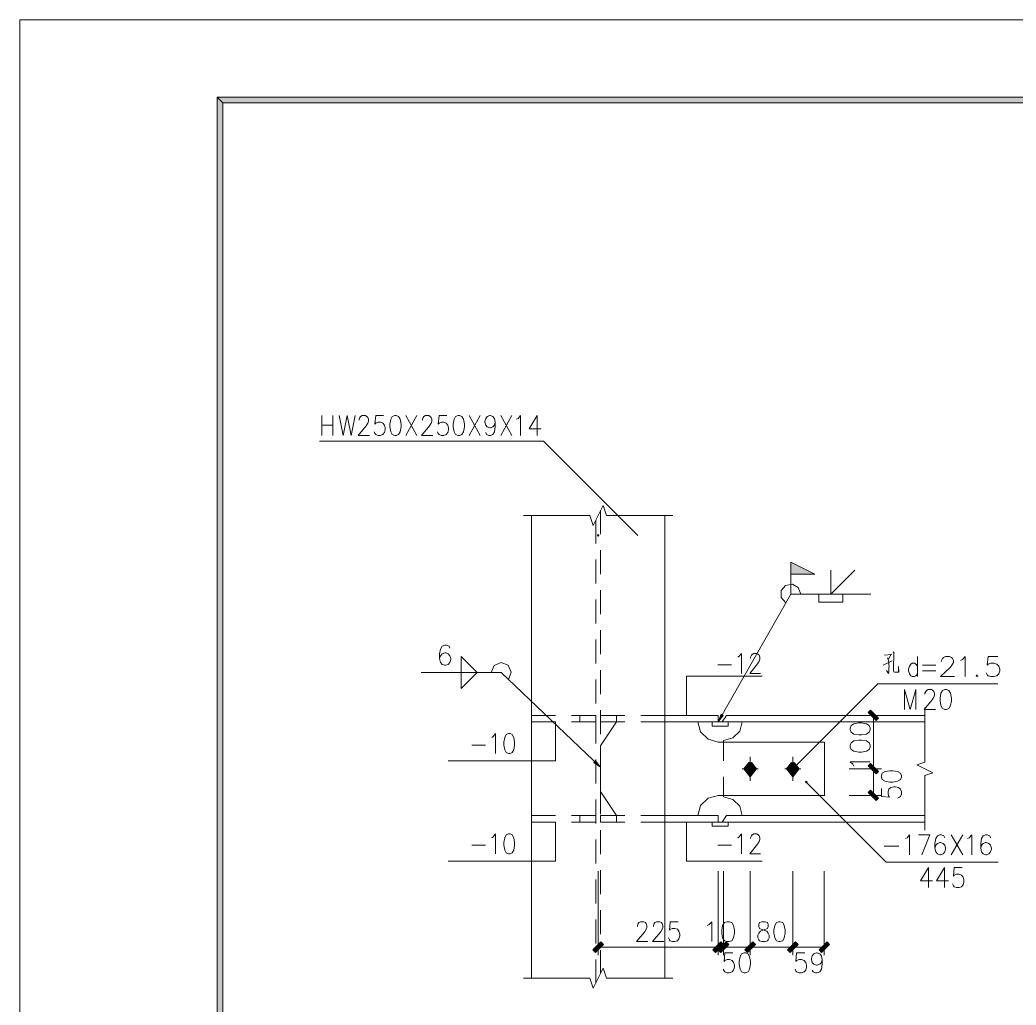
# Model space of a CAD drawing. Header units: millimetres. Extents: x 0 to 586, y 0 to 414.
# Drawn here: x 0 to 122.7, y 292.7 to 414.1 of the extents above; entities that cross this region are included whole.
import ezdxf

# ---------------------------------------------------------------- set-up
doc = ezdxf.new("R2010")
doc.units = ezdxf.units.MM

msp = doc.modelspace()

# ---------------------------------------------------------------- hatches: boundary and pattern name
h = msp.add_hatch(color=0)
h.dxf.hatch_style = 2
h.paths.add_polyline_path([(576.117861, 404.569083), (575.429944, 403.877639), (24.994306, 403.877639), (24.302861, 404.569083)])
h = msp.add_hatch(color=0)
h.dxf.hatch_style = 2
h.paths.add_polyline_path([(24.302861, 404.569083), (24.994306, 403.877639), (24.994306, 10.205861), (24.302861, 9.514417)])
h = msp.add_hatch(color=0)
h.dxf.hatch_style = 2
h.paths.add_polyline_path([(71.137639, 350.558806), (71.236417, 350.657583), (71.236417, 350.558806)])
h = msp.add_hatch(color=0)
h.dxf.hatch_style = 2
h.paths.add_polyline_path([(71.236417, 350.460028), (71.137639, 350.558806), (71.236417, 350.558806)])
h = msp.add_hatch(color=0)
h.dxf.hatch_style = 2
h.paths.add_polyline_path([(71.236417, 350.657583), (71.335194, 350.558806), (71.236417, 350.558806)])
h = msp.add_hatch(color=0)
h.dxf.hatch_style = 2
h.paths.add_polyline_path([(71.335194, 350.558806), (71.236417, 350.460028), (71.236417, 350.558806)])
h = msp.add_hatch(color=0)
h.dxf.hatch_style = 2
h.paths.add_polyline_path([(94.957194, 345.792778), (94.957194, 347.270917), (97.913472, 345.792778)])
h = msp.add_hatch(color=0)
h.dxf.hatch_style = 2
h.paths.add_polyline_path([(104.48925, 328.711278), (104.803222, 329.02525), (105.791, 328.037472), (105.477028, 327.7235)])
h = msp.add_hatch(color=0)
h.dxf.hatch_style = 2
h.paths.add_polyline_path([(86.024861, 327.585917), (86.638694, 328.369083), (86.381167, 328.51725)])
h = msp.add_hatch(color=0)
h.dxf.hatch_style = 2
h.paths.add_polyline_path([(71.53275, 322.004972), (70.70725, 322.565889), (70.908333, 322.781083)])
h = msp.add_hatch(color=0)
h.dxf.hatch_style = 2
h.paths.add_polyline_path([(89.753722, 321.800361), (89.196333, 321.800361), (89.792528, 322.576472), (90.145306, 322.308361)])
h = msp.add_hatch(color=0)
h.dxf.hatch_style = 2
h.paths.add_polyline_path([(89.968917, 321.525194), (89.968917, 320.798472), (89.196333, 321.800361), (89.753722, 321.800361)])
h = msp.add_hatch(color=0)
h.dxf.hatch_style = 2
h.paths.add_polyline_path([(89.792528, 322.308361), (90.145306, 322.576472), (90.7415, 321.800361), (90.180583, 321.800361)])
h = msp.add_hatch(color=0)
h.dxf.hatch_style = 2
h.paths.add_polyline_path([(89.82075, 321.800361), (89.968917, 321.948528), (89.968917, 321.800361)])
h = msp.add_hatch(color=0)
h.dxf.hatch_style = 2
h.paths.add_polyline_path([(89.968917, 321.655722), (89.82075, 321.800361), (89.968917, 321.800361)])
h = msp.add_hatch(color=0)
h.dxf.hatch_style = 2
h.paths.add_polyline_path([(89.968917, 321.948528), (90.117083, 321.800361), (89.968917, 321.800361)])
h = msp.add_hatch(color=0)
h.dxf.hatch_style = 2
h.paths.add_polyline_path([(90.117083, 321.800361), (89.968917, 321.655722), (89.968917, 321.800361)])
h = msp.add_hatch(color=0)
h.dxf.hatch_style = 2
h.paths.add_polyline_path([(90.180583, 321.800361), (90.7415, 321.800361), (89.968917, 320.798472), (89.968917, 321.525194)])
h = msp.add_hatch(color=0)
h.dxf.hatch_style = 2
h.paths.add_polyline_path([(95.013639, 321.800361), (94.452722, 321.800361), (95.048917, 322.576472), (95.401694, 322.308361)])
h = msp.add_hatch(color=0)
h.dxf.hatch_style = 2
h.paths.add_polyline_path([(95.225306, 321.525194), (95.225306, 320.798472), (94.452722, 321.800361), (95.013639, 321.800361)])
h = msp.add_hatch(color=0)
h.dxf.hatch_style = 2
h.paths.add_polyline_path([(95.048917, 322.308361), (95.401694, 322.576472), (95.997889, 321.800361), (95.4405, 321.800361)])
h = msp.add_hatch(color=0)
h.dxf.hatch_style = 2
h.paths.add_polyline_path([(95.077139, 321.800361), (95.225306, 321.948528), (95.225306, 321.800361)])
h = msp.add_hatch(color=0)
h.dxf.hatch_style = 2
h.paths.add_polyline_path([(95.225306, 321.655722), (95.077139, 321.800361), (95.225306, 321.800361)])
h = msp.add_hatch(color=0)
h.dxf.hatch_style = 2
h.paths.add_polyline_path([(95.126528, 321.800361), (95.225306, 321.899139), (95.225306, 321.800361)])
h = msp.add_hatch(color=0)
h.dxf.hatch_style = 2
h.paths.add_polyline_path([(95.225306, 321.705111), (95.126528, 321.800361), (95.225306, 321.800361)])
h = msp.add_hatch(color=0)
h.dxf.hatch_style = 2
h.paths.add_polyline_path([(95.225306, 321.948528), (95.373472, 321.800361), (95.225306, 321.800361)])
h = msp.add_hatch(color=0)
h.dxf.hatch_style = 2
h.paths.add_polyline_path([(95.225306, 321.899139), (95.324083, 321.800361), (95.225306, 321.800361)])
h = msp.add_hatch(color=0)
h.dxf.hatch_style = 2
h.paths.add_polyline_path([(95.373472, 321.800361), (95.225306, 321.655722), (95.225306, 321.800361)])
h = msp.add_hatch(color=0)
h.dxf.hatch_style = 2
h.paths.add_polyline_path([(95.4405, 321.800361), (95.997889, 321.800361), (95.225306, 320.798472), (95.225306, 321.525194)])
h = msp.add_hatch(color=0)
h.dxf.hatch_style = 2
h.paths.add_polyline_path([(95.324083, 321.800361), (95.225306, 321.705111), (95.225306, 321.800361)])
h = msp.add_hatch(color=0)
h.dxf.hatch_style = 2
h.paths.add_polyline_path([(104.48925, 322.139028), (104.803222, 322.453), (105.791, 321.465222), (105.477028, 321.15125)])
h = msp.add_hatch(color=0)
h.dxf.hatch_style = 2
h.paths.add_polyline_path([(96.770472, 320.159944), (96.86925, 320.258722), (96.86925, 320.159944)])
h = msp.add_hatch(color=0)
h.dxf.hatch_style = 2
h.paths.add_polyline_path([(96.86925, 320.061167), (96.770472, 320.159944), (96.86925, 320.159944)])
h = msp.add_hatch(color=0)
h.dxf.hatch_style = 2
h.paths.add_polyline_path([(96.86925, 320.258722), (96.968028, 320.159944), (96.86925, 320.159944)])
h = msp.add_hatch(color=0)
h.dxf.hatch_style = 2
h.paths.add_polyline_path([(96.968028, 320.159944), (96.86925, 320.061167), (96.86925, 320.159944)])
h = msp.add_hatch(color=0)
h.dxf.hatch_style = 2
h.paths.add_polyline_path([(104.48925, 318.851139), (104.803222, 319.165111), (105.791, 318.180861), (105.477028, 317.866889)])
h = msp.add_hatch(color=0)
h.dxf.hatch_style = 2
h.paths.add_polyline_path([(71.571556, 300.443194), (71.885528, 300.129222), (70.89775, 299.144972), (70.587306, 299.458944)])
h = msp.add_hatch(color=0)
h.dxf.hatch_style = 2
h.paths.add_polyline_path([(86.36, 300.443194), (86.673972, 300.129222), (85.689722, 299.144972), (85.37575, 299.458944)])
h = msp.add_hatch(color=0)
h.dxf.hatch_style = 2
h.paths.add_polyline_path([(87.016167, 300.443194), (87.330139, 300.129222), (86.345889, 299.144972), (86.031917, 299.458944)])
h = msp.add_hatch(color=0)
h.dxf.hatch_style = 2
h.paths.add_polyline_path([(90.304056, 300.443194), (90.618028, 300.129222), (89.63025, 299.144972), (89.316278, 299.458944)])
h = msp.add_hatch(color=0)
h.dxf.hatch_style = 2
h.paths.add_polyline_path([(95.560444, 300.443194), (95.874417, 300.129222), (94.890167, 299.144972), (94.576194, 299.458944)])
h = msp.add_hatch(color=0)
h.dxf.hatch_style = 2
h.paths.add_polyline_path([(99.441, 300.443194), (99.754972, 300.129222), (98.767194, 299.144972), (98.453222, 299.458944)])

# ---------------------------------------------------------------- linework, layer by layer
at = {"color": 0, "lineweight": 0}
for points in [[(0, 0), (585.632278, 0), (585.632278, 414.0835), (0, 414.0835)], [(576.117861, 404.569083), (575.429944, 403.877639), (24.994306, 403.877639), (24.302861, 404.569083)], [(24.302861, 404.569083), (24.994306, 403.877639), (24.994306, 10.205861), (24.302861, 9.514417)], [(46.171556, 365.333139), (45.87875, 365.213194), (45.681194, 364.860417), (45.585944, 364.274806), (45.585944, 363.922028), (45.681194, 363.336417), (45.87875, 362.983639), (46.171556, 362.867222), (46.365583, 362.867222), (46.658389, 362.983639), (46.852417, 363.336417), (46.951194, 363.922028), (46.951194, 364.274806), (46.852417, 364.860417), (46.658389, 365.213194), (46.365583, 365.333139)], [(53.971472, 365.333139), (53.678667, 365.213194), (53.484639, 364.860417), (53.385861, 364.274806), (53.385861, 363.922028), (53.484639, 363.336417), (53.678667, 362.983639), (53.971472, 362.867222), (54.1655, 362.867222), (54.458306, 362.983639), (54.655861, 363.336417), (54.751111, 363.922028), (54.751111, 364.274806), (54.655861, 364.860417), (54.458306, 365.213194), (54.1655, 365.333139)], [(71.137639, 350.558806), (71.236417, 350.657583), (71.236417, 350.558806)], [(71.236417, 350.460028), (71.137639, 350.558806), (71.236417, 350.558806)], [(71.236417, 350.657583), (71.335194, 350.558806), (71.236417, 350.558806)], [(71.335194, 350.558806), (71.236417, 350.460028), (71.236417, 350.558806)], [(94.957194, 345.792778), (94.957194, 347.270917), (97.913472, 345.792778)], [(113.964861, 331.568778), (113.668528, 331.452361), (113.470972, 331.099583), (113.372194, 330.513972), (113.372194, 330.161194), (113.470972, 329.572056), (113.668528, 329.222806), (113.964861, 329.102861), (114.162417, 329.102861), (114.45875, 329.222806), (114.656306, 329.572056), (114.755083, 330.161194), (114.755083, 330.513972), (114.656306, 331.099583), (114.45875, 331.452361), (114.162417, 331.568778)], [(104.48925, 328.711278), (104.803222, 329.02525), (105.791, 328.037472), (105.477028, 327.7235)], [(86.024861, 327.585917), (86.638694, 328.369083), (86.381167, 328.51725)], [(102.280861, 326.601667), (102.397278, 326.284167), (102.750056, 326.068972), (103.335667, 325.963139), (103.688444, 325.963139), (104.277583, 326.068972), (104.626833, 326.284167), (104.746778, 326.601667), (104.746778, 326.816861), (104.626833, 327.134361), (104.277583, 327.349556), (103.688444, 327.455389), (103.335667, 327.455389), (102.750056, 327.349556), (102.397278, 327.134361), (102.280861, 326.816861)], [(60.190944, 326.125417), (59.908722, 326.009), (59.72175, 325.656222), (59.6265, 325.070611), (59.6265, 324.717833), (59.72175, 324.132222), (59.908722, 323.779444), (60.190944, 323.663028), (60.377917, 323.663028), (60.660139, 323.779444), (60.847111, 324.132222), (60.942361, 324.717833), (60.942361, 325.070611), (60.847111, 325.656222), (60.660139, 326.009), (60.377917, 326.125417)], [(102.280861, 324.474417), (102.397278, 324.153389), (102.750056, 323.941722), (103.335667, 323.835889), (103.688444, 323.835889), (104.277583, 323.941722), (104.626833, 324.153389), (104.746778, 324.474417), (104.746778, 324.686083), (104.626833, 325.007111), (104.277583, 325.218778), (103.688444, 325.324611), (103.335667, 325.324611), (102.750056, 325.218778), (102.397278, 325.007111), (102.280861, 324.686083)], [(71.53275, 322.004972), (70.70725, 322.565889), (70.908333, 322.781083)], [(89.753722, 321.800361), (89.196333, 321.800361), (89.792528, 322.576472), (90.145306, 322.308361)], [(89.968917, 321.525194), (89.968917, 320.798472), (89.196333, 321.800361), (89.753722, 321.800361)], [(89.792528, 322.308361), (90.145306, 322.576472), (90.7415, 321.800361), (90.180583, 321.800361)], [(89.82075, 321.800361), (89.968917, 321.948528), (89.968917, 321.800361)], [(89.968917, 321.655722), (89.82075, 321.800361), (89.968917, 321.800361)], [(89.968917, 321.948528), (90.117083, 321.800361), (89.968917, 321.800361)], [(90.117083, 321.800361), (89.968917, 321.655722), (89.968917, 321.800361)], [(90.180583, 321.800361), (90.7415, 321.800361), (89.968917, 320.798472), (89.968917, 321.525194)], [(95.013639, 321.800361), (94.452722, 321.800361), (95.048917, 322.576472), (95.401694, 322.308361)], [(95.225306, 321.525194), (95.225306, 320.798472), (94.452722, 321.800361), (95.013639, 321.800361)], [(95.048917, 322.308361), (95.401694, 322.576472), (95.997889, 321.800361), (95.4405, 321.800361)], [(95.077139, 321.800361), (95.225306, 321.948528), (95.225306, 321.800361)], [(95.225306, 321.655722), (95.077139, 321.800361), (95.225306, 321.800361)], [(95.126528, 321.800361), (95.225306, 321.899139), (95.225306, 321.800361)], [(95.225306, 321.705111), (95.126528, 321.800361), (95.225306, 321.800361)], [(95.225306, 321.948528), (95.373472, 321.800361), (95.225306, 321.800361)], [(95.225306, 321.899139), (95.324083, 321.800361), (95.225306, 321.800361)], [(95.373472, 321.800361), (95.225306, 321.655722), (95.225306, 321.800361)], [(95.4405, 321.800361), (95.997889, 321.800361), (95.225306, 320.798472), (95.225306, 321.525194)], [(95.324083, 321.800361), (95.225306, 321.705111), (95.225306, 321.800361)], [(104.48925, 322.139028), (104.803222, 322.453), (105.791, 321.465222), (105.477028, 321.15125)], [(106.126139, 320.749083), (106.242556, 320.45275), (106.595333, 320.258722), (107.180944, 320.159944), (107.533722, 320.159944), (108.122861, 320.258722), (108.472111, 320.45275), (108.592056, 320.749083), (108.592056, 320.946639), (108.472111, 321.242972), (108.122861, 321.440528), (107.533722, 321.539306), (107.180944, 321.539306), (106.595333, 321.440528), (106.242556, 321.242972), (106.126139, 320.946639)], [(96.770472, 320.159944), (96.86925, 320.258722), (96.86925, 320.159944)], [(96.86925, 320.061167), (96.770472, 320.159944), (96.86925, 320.159944)], [(96.86925, 320.258722), (96.968028, 320.159944), (96.86925, 320.159944)], [(96.968028, 320.159944), (96.86925, 320.061167), (96.86925, 320.159944)], [(104.48925, 318.851139), (104.803222, 319.165111), (105.791, 318.180861), (105.477028, 317.866889)], [(60.190944, 313.771139), (59.908722, 313.651194), (59.72175, 313.298417), (59.6265, 312.712806), (59.6265, 312.360028), (59.72175, 311.774417), (59.908722, 311.421639), (60.190944, 311.305222), (60.377917, 311.305222), (60.660139, 311.421639), (60.847111, 311.774417), (60.942361, 312.360028), (60.942361, 312.712806), (60.847111, 313.298417), (60.660139, 313.651194), (60.377917, 313.771139)], [(87.136111, 302.947917), (86.800972, 302.8315), (86.575194, 302.478722), (86.465833, 301.893111), (86.465833, 301.540333), (86.575194, 300.954722), (86.800972, 300.601944), (87.136111, 300.485528), (87.358361, 300.485528), (87.6935, 300.601944), (87.91575, 300.954722), (88.028639, 301.540333), (88.028639, 301.893111), (87.91575, 302.478722), (87.6935, 302.8315), (87.358361, 302.947917)], [(91.415306, 302.947917), (91.118972, 302.8315), (91.020194, 302.595139), (91.020194, 302.362306), (91.118972, 302.125944), (91.316528, 302.009528), (91.708111, 301.893111), (92.004444, 301.776694), (92.202, 301.540333), (92.300778, 301.303972), (92.300778, 300.954722), (92.202, 300.718361), (92.103222, 300.601944), (91.806889, 300.485528), (91.415306, 300.485528), (91.118972, 300.601944), (91.020194, 300.718361), (90.921417, 300.954722), (90.921417, 301.303972), (91.020194, 301.540333), (91.21775, 301.776694), (91.514083, 301.893111), (91.905667, 302.009528), (92.103222, 302.125944), (92.202, 302.362306), (92.202, 302.595139), (92.103222, 302.8315), (91.806889, 302.947917)], [(93.482583, 302.947917), (93.189778, 302.8315), (92.992222, 302.478722), (92.893444, 301.893111), (92.893444, 301.540333), (92.992222, 300.954722), (93.189778, 300.601944), (93.482583, 300.485528), (93.680139, 300.485528), (93.976472, 300.601944), (94.174028, 300.954722), (94.272806, 301.540333), (94.272806, 301.893111), (94.174028, 302.478722), (93.976472, 302.8315), (93.680139, 302.947917)], [(71.571556, 300.443194), (71.885528, 300.129222), (70.89775, 299.144972), (70.587306, 299.458944)], [(86.36, 300.443194), (86.673972, 300.129222), (85.689722, 299.144972), (85.37575, 299.458944)], [(87.016167, 300.443194), (87.330139, 300.129222), (86.345889, 299.144972), (86.031917, 299.458944)], [(90.304056, 300.443194), (90.618028, 300.129222), (89.63025, 299.144972), (89.316278, 299.458944)], [(95.560444, 300.443194), (95.874417, 300.129222), (94.890167, 299.144972), (94.576194, 299.458944)], [(99.441, 300.443194), (99.754972, 300.129222), (98.767194, 299.144972), (98.453222, 299.458944)], [(89.210444, 299.102639), (88.917639, 298.986222), (88.720083, 298.633444), (88.621306, 298.047833), (88.621306, 297.695056), (88.720083, 297.109444), (88.917639, 296.756667), (89.210444, 296.64025), (89.408, 296.64025), (89.704333, 296.756667), (89.901889, 297.109444), (90.000667, 297.695056), (90.000667, 298.047833), (89.901889, 298.633444), (89.704333, 298.986222), (89.408, 299.102639)]]:
    msp.add_lwpolyline(points, close=True, dxfattribs=at)
for points in [[(37.196889, 362.867222), (37.196889, 365.333139)], [(38.562139, 365.333139), (38.562139, 362.867222)], [(39.341778, 365.333139), (39.832139, 362.867222), (40.318972, 365.333139), (40.805806, 362.867222), (41.292639, 365.333139)], [(41.783, 364.744), (41.783, 364.860417), (41.87825, 365.096778), (41.977028, 365.213194), (42.171056, 365.333139), (42.562639, 365.333139), (42.756667, 365.213194), (42.855444, 365.096778), (42.950694, 364.860417), (42.950694, 364.627583), (42.855444, 364.391222), (42.657889, 364.041972), (41.684222, 362.867222), (43.049472, 362.867222)], [(44.806306, 365.333139), (43.829111, 365.333139), (43.730333, 364.274806), (43.829111, 364.391222), (44.121917, 364.511167), (44.414722, 364.511167), (44.707528, 364.391222), (44.901556, 364.158389), (45.000333, 363.805611), (45.000333, 363.572778), (44.901556, 363.22), (44.707528, 362.983639), (44.414722, 362.867222), (44.121917, 362.867222), (43.829111, 362.983639), (43.730333, 363.100056), (43.635083, 363.336417)], [(47.536806, 362.867222), (48.902056, 365.333139)], [(47.536806, 365.333139), (48.902056, 362.867222)], [(49.582917, 364.744), (49.582917, 364.860417), (49.681694, 365.096778), (49.776944, 365.213194), (49.9745, 365.333139), (50.362556, 365.333139), (50.560111, 365.213194), (50.655361, 365.096778), (50.754139, 364.860417), (50.754139, 364.627583), (50.655361, 364.391222), (50.461333, 364.041972), (49.484139, 362.867222), (50.852917, 362.867222)], [(52.606222, 365.333139), (51.632556, 365.333139), (51.533778, 364.274806), (51.632556, 364.391222), (51.925361, 364.511167), (52.218167, 364.511167), (52.507444, 364.391222), (52.705, 364.158389), (52.80025, 363.805611), (52.80025, 363.572778), (52.705, 363.22), (52.507444, 362.983639), (52.218167, 362.867222), (51.925361, 362.867222), (51.632556, 362.983639), (51.533778, 363.100056), (51.435, 363.336417)], [(55.336722, 362.867222), (56.701972, 365.333139)], [(55.336722, 365.333139), (56.701972, 362.867222)], [(58.554056, 364.511167), (58.458806, 364.158389), (58.26125, 363.922028), (57.971972, 363.805611), (57.873194, 363.805611), (57.580389, 363.922028), (57.386361, 364.158389), (57.287583, 364.511167), (57.287583, 364.627583), (57.386361, 364.980361), (57.580389, 365.213194), (57.873194, 365.333139), (57.971972, 365.333139), (58.26125, 365.213194), (58.458806, 364.980361), (58.554056, 364.511167), (58.554056, 363.922028), (58.458806, 363.336417), (58.26125, 362.983639), (57.971972, 362.867222), (57.774417, 362.867222), (57.481611, 362.983639), (57.386361, 363.22)], [(59.238444, 362.867222), (60.603694, 365.333139)], [(59.238444, 365.333139), (60.603694, 362.867222)], [(61.189306, 364.860417), (61.383333, 364.980361), (61.676139, 365.333139), (61.676139, 362.867222)], [(63.725778, 365.333139), (62.748583, 363.689194), (64.212611, 363.689194)], [(63.725778, 365.333139), (63.725778, 362.867222)], [(37.196889, 364.158389), (38.562139, 364.158389)], [(64.508944, 362.175778), (36.900556, 362.175778)], [(76.125917, 350.558806), (64.508944, 362.175778)], [(71.85025, 354.255917), (70.619056, 351.79)], [(71.53275, 353.613861), (71.53275, 350.721083)], [(72.263, 353.021194), (71.85025, 354.255917)], [(70.209833, 353.021194), (62.032444, 353.021194)], [(63.020222, 295.969972), (63.020222, 353.021194)], [(70.619056, 351.79), (70.209833, 353.021194)], [(70.940083, 349.539278), (70.940083, 352.432056)], [(80.436861, 353.021194), (72.263, 353.021194)], [(79.452611, 353.021194), (79.452611, 295.969972)], [(71.187028, 350.558806), (71.204667, 350.558806)], [(71.53275, 348.749056), (71.53275, 345.792778)], [(70.940083, 344.607444), (70.940083, 347.56725)], [(99.8855, 343.326861), (102.841778, 346.286667)], [(99.8855, 343.326861), (99.8855, 346.286667)], [(94.957194, 343.326861), (94.957194, 345.792778)], [(71.53275, 343.82075), (71.53275, 340.860944)], [(96.188389, 343.326861), (95.899111, 344.120611), (95.165333, 344.540417), (94.336306, 344.39225), (93.796556, 343.743139), (93.800083, 342.9), (94.346889, 342.254417)], [(70.940083, 339.679139), (70.940083, 342.635417)], [(86.024861, 327.585917), (94.957194, 343.326861)], [(94.957194, 343.326861), (104.813806, 343.326861)], [(98.407361, 343.326861), (98.407361, 342.342611)], [(101.363639, 343.326861), (101.363639, 342.342611)], [(101.363639, 342.342611), (98.407361, 342.342611)], [(71.53275, 338.888917), (71.53275, 335.932639)], [(70.940083, 334.750833), (70.940083, 337.707111)], [(52.983694, 336.655833), (52.877861, 336.892194), (52.560361, 337.008611), (52.345167, 337.008611), (52.027667, 336.892194), (51.816, 336.539417), (51.710167, 335.953806), (51.710167, 335.364667), (51.816, 334.895472), (52.027667, 334.662639), (52.345167, 334.546222), (52.454528, 334.546222), (52.772028, 334.662639), (52.983694, 334.895472), (53.089528, 335.24825), (53.089528, 335.364667), (52.983694, 335.717444), (52.772028, 335.953806), (52.454528, 336.070222), (52.345167, 336.070222), (52.027667, 335.953806), (51.816, 335.717444), (51.710167, 335.364667)], [(54.370111, 333.657222), (54.370111, 335.62925)], [(56.342139, 333.657222), (54.370111, 335.62925)], [(88.427278, 335.537528), (88.61425, 335.657472), (88.896472, 336.006722), (88.896472, 333.544333)], [(90.025361, 335.421111), (90.025361, 335.537528), (90.117083, 335.773889), (90.212333, 335.890306), (90.399306, 336.006722), (90.77325, 336.006722), (90.96375, 335.890306), (91.055472, 335.773889), (91.150722, 335.537528), (91.150722, 335.304694), (91.055472, 335.068333), (90.8685, 334.719083), (89.930111, 333.544333), (91.245972, 333.544333)], [(106.369556, 334.546222), (107.442, 335.107139)], [(106.514194, 335.805639), (107.389083, 335.876194), (107.332639, 335.922056), (106.976333, 335.269417), (106.923417, 335.361139), (106.8705, 335.456389)], [(106.976333, 335.269417), (107.011611, 335.107139), (107.068056, 334.874306), (107.068056, 334.662639), (107.085694, 334.4545), (107.068056, 334.221667), (107.068056, 334.034694), (107.046889, 333.872417), (107.02925, 333.710139), (107.011611, 333.593722), (106.993972, 333.547861), (106.7435, 333.897111), (106.993972, 333.593722)], [(107.60075, 336.20075), (107.692472, 336.084333), (107.674833, 336.109028), (107.618389, 334.080556), (107.618389, 333.918278), (107.636028, 333.801861), (107.674833, 333.756), (107.72775, 333.710139), (107.833583, 333.685444), (108.154611, 333.710139), (108.225167, 333.710139), (108.263972, 333.731306), (108.225167, 334.383944), (108.225167, 333.710139)], [(110.574667, 335.611611), (110.574667, 333.145694)], [(113.555639, 335.022472), (113.555639, 335.142417), (113.675583, 335.37525), (113.795528, 335.495194), (114.038944, 335.611611), (114.525778, 335.611611), (114.769194, 335.495194), (114.892667, 335.37525), (115.012611, 335.142417), (115.012611, 334.906056), (114.892667, 334.673222), (114.64925, 334.320444), (113.432167, 333.145694), (115.136083, 333.145694)], [(115.862806, 335.142417), (116.106222, 335.258833), (116.473111, 335.611611), (116.473111, 333.145694)], [(120.484194, 335.611611), (119.270639, 335.611611), (119.147167, 334.553278), (119.270639, 334.673222), (119.634, 334.789639), (119.997361, 334.789639), (120.36425, 334.673222), (120.607667, 334.436861), (120.727611, 334.084083), (120.727611, 333.85125), (120.607667, 333.498472), (120.36425, 333.262111), (119.997361, 333.145694), (119.634, 333.145694), (119.270639, 333.262111), (119.147167, 333.382056), (119.027222, 333.614889)], [(60.194472, 332.807028), (60.533139, 333.681917), (60.159194, 334.542694), (59.287833, 334.888417), (58.427056, 334.525056), (58.067222, 333.657222)], [(71.53275, 333.960611), (71.53275, 331.004333)], [(85.986056, 334.599139), (87.675861, 334.599139)], [(110.574667, 334.436861), (110.39475, 334.673222), (110.214833, 334.789639), (109.943194, 334.789639), (109.75975, 334.673222), (109.579833, 334.436861), (109.488111, 334.084083), (109.488111, 333.85125), (109.579833, 333.498472), (109.75975, 333.262111), (109.943194, 333.145694), (110.214833, 333.145694), (110.39475, 333.262111), (110.574667, 333.498472)], [(111.209667, 334.553278), (112.8395, 334.553278)], [(111.209667, 333.85125), (112.8395, 333.85125)], [(59.301944, 333.657222), (49.441806, 333.657222)], [(54.370111, 333.657222), (54.370111, 331.685194)], [(56.342139, 333.657222), (54.370111, 331.685194)], [(71.53275, 322.004972), (59.301944, 333.657222)], [(70.940083, 329.819), (70.940083, 332.778806)], [(82.123139, 333.188028), (91.436472, 333.188028)], [(82.123139, 328.376139), (82.123139, 333.188028)], [(117.930083, 333.382056), (117.810139, 333.262111), (117.930083, 333.145694), (118.053556, 333.262111)], [(95.225306, 321.800361), (105.681639, 332.260222)], [(120.473611, 332.260222), (105.681639, 332.260222)], [(108.994222, 329.102861), (108.994222, 331.568778), (109.685667, 329.102861), (110.377111, 331.568778), (110.377111, 329.102861)], [(111.498944, 330.983167), (111.498944, 331.099583), (111.597722, 331.332417), (111.6965, 331.452361), (111.894056, 331.568778), (112.289167, 331.568778), (112.486722, 331.452361), (112.5855, 331.332417), (112.684278, 331.099583), (112.684278, 330.863222), (112.5855, 330.630389), (112.387944, 330.277611), (111.400167, 329.102861), (112.783056, 329.102861)], [(71.53275, 329.032306), (71.53275, 326.0725)], [(111.463667, 322.622333), (111.463667, 329.360389)], [(65.994139, 328.376139), (63.020222, 328.376139)], [(63.020222, 327.585917), (63.020222, 328.376139)], [(70.940083, 328.376139), (67.966167, 328.376139)], [(68.968056, 327.585917), (68.968056, 328.376139)], [(70.940083, 327.585917), (70.940083, 328.376139)], [(70.940083, 324.890694), (70.940083, 327.846972)], [(74.506667, 328.376139), (71.53275, 328.376139)], [(71.53275, 328.376139), (71.53275, 327.585917)], [(73.504778, 327.585917), (73.504778, 328.376139)], [(79.452611, 328.376139), (76.478694, 328.376139)], [(86.024861, 328.376139), (79.452611, 328.376139)], [(79.452611, 327.585917), (79.452611, 328.376139)], [(86.024861, 327.585917), (86.024861, 328.376139)], [(86.51875, 327.585917), (87.069083, 328.376139)], [(111.463667, 328.376139), (87.069083, 328.376139)], [(106.126139, 328.376139), (102.1715, 328.376139)], [(105.141889, 321.800361), (105.141889, 328.376139)], [(63.020222, 327.585917), (65.994139, 327.585917)], [(66.001194, 322.774028), (66.001194, 327.585917)], [(67.966167, 327.585917), (70.940083, 327.585917)], [(71.53275, 327.585917), (74.506667, 327.585917)], [(73.504778, 327.585917), (71.53275, 324.629639)], [(76.478694, 327.585917), (79.452611, 327.585917)], [(79.452611, 327.585917), (86.024861, 327.585917)], [(83.862333, 326.337083), (83.527194, 327.585917)], [(87.256056, 327.585917), (85.284028, 327.585917)], [(85.284028, 327.060278), (85.284028, 327.585917)], [(85.284028, 327.060278), (87.256056, 327.060278)], [(86.51875, 327.585917), (111.463667, 327.585917)], [(87.256056, 327.060278), (87.256056, 327.585917)], [(88.981139, 327.585917), (88.674222, 326.435861)], [(58.123667, 325.656222), (58.310639, 325.772639), (58.592861, 326.125417), (58.592861, 323.663028)], [(84.776028, 325.423389), (83.862333, 326.337083)], [(86.024861, 325.08825), (84.776028, 325.423389)], [(87.831083, 325.592722), (86.681028, 325.285806)], [(86.681028, 325.285806), (86.681028, 322.788139)], [(88.674222, 326.435861), (87.831083, 325.592722)], [(55.682444, 324.717833), (57.37225, 324.717833)], [(71.53275, 324.629639), (71.53275, 318.974611)], [(71.53275, 324.100472), (71.53275, 321.144194)], [(86.681028, 325.08825), (86.024861, 325.08825)], [(99.137611, 325.08825), (86.681028, 325.08825)], [(99.137611, 318.516), (99.137611, 325.08825)], [(52.754389, 322.774028), (66.001194, 322.774028)], [(70.940083, 319.962389), (70.940083, 322.918667)], [(89.968917, 323.282028), (89.968917, 320.322222)], [(95.225306, 323.282028), (95.225306, 320.322222)], [(88.981139, 321.800361), (90.953167, 321.800361)], [(89.894833, 321.800361), (89.912472, 321.800361)], [(94.241056, 321.800361), (96.213083, 321.800361)], [(95.151222, 321.800361), (95.168861, 321.800361)], [(95.175917, 321.800361), (95.193556, 321.800361)], [(106.126139, 321.800361), (102.1715, 321.800361)], [(102.750056, 322.131972), (102.633639, 322.343639), (102.280861, 322.664667), (104.746778, 322.664667)], [(105.141889, 318.516), (105.141889, 321.800361)], [(110.479417, 322.29425), (111.463667, 322.622333)], [(112.451444, 321.31), (110.479417, 322.29425)], [(86.681028, 320.816111), (86.681028, 318.318444)], [(111.463667, 320.981917), (112.451444, 321.31)], [(111.463667, 314.243861), (111.463667, 320.981917)], [(71.53275, 319.172167), (71.53275, 316.215889)], [(96.819861, 320.159944), (96.8375, 320.159944)], [(96.86925, 320.159944), (106.729389, 310.299806)], [(106.126139, 319.369722), (106.126139, 318.385472), (107.180944, 318.286694), (107.064528, 318.385472), (106.948111, 318.678278), (106.948111, 318.974611), (107.064528, 319.270944), (107.300889, 319.4685), (107.650139, 319.567278), (107.8865, 319.567278), (108.239278, 319.4685), (108.472111, 319.270944), (108.592056, 318.974611), (108.592056, 318.678278), (108.472111, 318.385472), (108.355694, 318.286694), (108.122861, 318.187917)], [(70.940083, 315.030556), (70.940083, 317.990361)], [(71.53275, 318.974611), (73.504778, 316.018333)], [(83.862333, 317.267167), (84.776028, 318.180861)], [(84.776028, 318.180861), (86.024861, 318.516)], [(86.024861, 318.516), (86.681028, 318.516)], [(86.681028, 318.516), (99.137611, 318.516)], [(86.681028, 318.318444), (87.831083, 318.011528)], [(87.831083, 318.011528), (88.674222, 317.168389)], [(106.126139, 318.516), (102.1715, 318.516)], [(83.527194, 316.018333), (83.862333, 317.267167)], [(88.674222, 317.168389), (88.981139, 316.018333)], [(65.994139, 316.018333), (63.020222, 316.018333)], [(63.020222, 315.228111), (63.020222, 316.018333)], [(70.940083, 316.018333), (67.966167, 316.018333)], [(68.968056, 315.228111), (68.968056, 316.018333)], [(70.940083, 315.228111), (70.940083, 316.018333)], [(74.506667, 316.018333), (71.53275, 316.018333)], [(71.53275, 316.018333), (71.53275, 315.228111)], [(73.504778, 315.228111), (73.504778, 316.018333)], [(79.452611, 316.018333), (76.478694, 316.018333)], [(86.024861, 316.018333), (79.452611, 316.018333)], [(86.024861, 315.228111), (86.024861, 316.018333)], [(86.51875, 315.228111), (87.069083, 316.018333)], [(111.463667, 316.018333), (87.069083, 316.018333)], [(63.020222, 315.228111), (65.994139, 315.228111)], [(66.001194, 310.416222), (66.001194, 315.228111)], [(67.966167, 315.228111), (70.940083, 315.228111)], [(71.53275, 315.228111), (74.506667, 315.228111)], [(71.53275, 314.243861), (71.53275, 311.284056)], [(76.478694, 315.228111), (79.452611, 315.228111)], [(79.452611, 315.228111), (86.024861, 315.228111)], [(82.123139, 315.228111), (82.123139, 310.416222)], [(87.256056, 315.228111), (85.284028, 315.228111)], [(85.284028, 314.702472), (85.284028, 315.228111)], [(85.284028, 314.702472), (87.256056, 314.702472)], [(86.51875, 315.228111), (111.463667, 315.228111)], [(87.256056, 314.702472), (87.256056, 315.228111)], [(58.123667, 313.298417), (58.310639, 313.418361), (58.592861, 313.771139), (58.592861, 311.305222)], [(70.940083, 310.10225), (70.940083, 313.058528)], [(88.427278, 313.298417), (88.61425, 313.418361), (88.896472, 313.771139), (88.896472, 311.305222)], [(90.025361, 313.182), (90.025361, 313.298417), (90.117083, 313.534778), (90.212333, 313.651194), (90.399306, 313.771139), (90.77325, 313.771139), (90.96375, 313.651194), (91.055472, 313.534778), (91.150722, 313.298417), (91.150722, 313.065583), (91.055472, 312.829222), (90.8685, 312.479972), (89.930111, 311.305222), (91.245972, 311.305222)], [(109.093, 313.182), (109.294083, 313.298417), (109.597472, 313.651194), (109.597472, 311.185278)], [(110.708722, 313.651194), (112.119833, 313.651194), (111.110889, 311.185278)], [(113.933111, 313.298417), (113.834333, 313.534778), (113.530944, 313.651194), (113.329861, 313.651194), (113.026472, 313.534778), (112.825389, 313.182), (112.723083, 312.596389), (112.723083, 312.00725), (112.825389, 311.538056), (113.026472, 311.305222), (113.329861, 311.185278), (113.432167, 311.185278), (113.732028, 311.305222), (113.933111, 311.538056), (114.035417, 311.890833), (114.035417, 312.00725), (113.933111, 312.360028), (113.732028, 312.596389), (113.432167, 312.712806), (113.329861, 312.712806), (113.026472, 312.596389), (112.825389, 312.360028), (112.723083, 312.00725)], [(114.740972, 311.185278), (116.152083, 313.651194)], [(114.740972, 313.651194), (116.152083, 311.185278)], [(116.758861, 313.182), (116.959944, 313.298417), (117.263333, 313.651194), (117.263333, 311.185278)], [(119.581083, 313.298417), (119.482306, 313.534778), (119.178917, 313.651194), (118.977833, 313.651194), (118.674444, 313.534778), (118.473361, 313.182), (118.371056, 312.596389), (118.371056, 312.00725), (118.473361, 311.538056), (118.674444, 311.305222), (118.977833, 311.185278), (119.076611, 311.185278), (119.38, 311.305222), (119.581083, 311.538056), (119.683389, 311.890833), (119.683389, 312.00725), (119.581083, 312.360028), (119.38, 312.596389), (119.076611, 312.712806), (118.977833, 312.712806), (118.674444, 312.596389), (118.473361, 312.360028), (118.371056, 312.00725)], [(55.682444, 312.360028), (57.37225, 312.360028)], [(85.986056, 312.360028), (87.675861, 312.360028)], [(106.471861, 312.243611), (108.288667, 312.243611)], [(52.754389, 310.416222), (66.001194, 310.416222)], [(71.53275, 309.312028), (71.53275, 306.35575)], [(82.123139, 310.416222), (91.436472, 310.416222)], [(106.729389, 310.299806), (120.530056, 310.299806)], [(111.954028, 309.608361), (110.96625, 307.967944), (112.447917, 307.967944)], [(111.954028, 309.608361), (111.954028, 307.145972)], [(113.926056, 309.608361), (112.938278, 307.967944), (114.419944, 307.967944)], [(113.926056, 309.608361), (113.926056, 307.145972)], [(116.095639, 309.608361), (115.107861, 309.608361), (115.009083, 308.553556), (115.107861, 308.669972), (115.404194, 308.786389), (115.700528, 308.786389), (115.996861, 308.669972), (116.194417, 308.437139), (116.293194, 308.084361), (116.293194, 307.848), (116.194417, 307.495222), (115.996861, 307.262389), (115.700528, 307.145972), (115.404194, 307.145972), (115.107861, 307.262389), (115.009083, 307.378806), (114.910306, 307.615167)], [(70.940083, 305.170417), (70.940083, 308.130222)], [(71.236417, 298.806306), (71.236417, 309.160333)], [(86.024861, 298.806306), (86.024861, 309.160333)], [(86.681028, 298.806306), (86.681028, 309.160333)], [(89.968917, 298.806306), (89.968917, 309.160333)], [(95.225306, 298.806306), (95.225306, 309.160333)], [(99.102333, 298.806306), (99.102333, 309.160333)], [(71.53275, 304.383722), (71.53275, 301.423917)], [(70.940083, 300.242111), (70.940083, 303.201917)], [(76.065944, 302.362306), (76.065944, 302.478722), (76.164722, 302.715083), (76.2635, 302.8315), (76.461056, 302.947917), (76.856167, 302.947917), (77.053722, 302.8315), (77.1525, 302.715083), (77.251278, 302.478722), (77.251278, 302.245889), (77.1525, 302.009528), (76.954944, 301.65675), (75.967167, 300.485528), (77.346528, 300.485528)], [(78.037972, 302.362306), (78.037972, 302.478722), (78.13675, 302.715083), (78.235528, 302.8315), (78.433083, 302.947917), (78.828194, 302.947917), (79.02575, 302.8315), (79.124528, 302.715083), (79.219778, 302.478722), (79.219778, 302.245889), (79.124528, 302.009528), (78.926972, 301.65675), (77.939194, 300.485528), (79.318556, 300.485528)], [(81.093028, 302.947917), (80.108778, 302.947917), (80.01, 301.893111), (80.108778, 302.009528), (80.405111, 302.125944), (80.701444, 302.125944), (80.997778, 302.009528), (81.191806, 301.776694), (81.290583, 301.423917), (81.290583, 301.187556), (81.191806, 300.834778), (80.997778, 300.601944), (80.701444, 300.485528), (80.405111, 300.485528), (80.108778, 300.601944), (80.01, 300.718361), (79.911222, 300.954722)], [(84.67725, 302.478722), (84.8995, 302.595139), (85.234639, 302.947917), (85.234639, 300.485528)], [(86.024861, 299.794083), (71.236417, 299.794083)], [(71.53275, 299.455417), (71.53275, 296.562639)], [(86.681028, 299.794083), (86.024861, 299.794083)], [(89.968917, 299.794083), (86.681028, 299.794083)], [(95.225306, 299.794083), (89.968917, 299.794083)], [(99.102333, 299.794083), (95.225306, 299.794083)], [(70.940083, 295.377306), (70.940083, 298.270083)], [(87.831083, 299.102639), (86.846833, 299.102639), (86.748056, 298.047833), (86.846833, 298.16425), (87.143167, 298.280667), (87.435972, 298.280667), (87.732306, 298.16425), (87.929861, 297.931417), (88.028639, 297.578639), (88.028639, 297.342278), (87.929861, 296.9895), (87.732306, 296.756667), (87.435972, 296.64025), (87.143167, 296.64025), (86.846833, 296.756667), (86.748056, 296.873083), (86.649278, 297.109444)], [(96.706972, 299.102639), (95.690972, 299.102639), (95.592194, 298.047833), (95.690972, 298.16425), (95.997889, 298.280667), (96.301278, 298.280667), (96.604667, 298.16425), (96.809278, 297.931417), (96.911583, 297.578639), (96.911583, 297.342278), (96.809278, 296.9895), (96.604667, 296.756667), (96.301278, 296.64025), (95.997889, 296.64025), (95.690972, 296.756667), (95.592194, 296.873083), (95.489889, 297.109444)], [(98.841278, 298.280667), (98.738972, 297.931417), (98.537889, 297.695056), (98.230972, 297.578639), (98.128667, 297.578639), (97.825278, 297.695056), (97.620667, 297.931417), (97.521889, 298.280667), (97.521889, 298.400611), (97.620667, 298.749861), (97.825278, 298.986222), (98.128667, 299.102639), (98.230972, 299.102639), (98.537889, 298.986222), (98.738972, 298.749861), (98.841278, 298.280667), (98.841278, 297.695056), (98.738972, 297.109444), (98.537889, 296.756667), (98.230972, 296.64025), (98.029889, 296.64025), (97.722972, 296.756667), (97.620667, 296.9895)], [(71.85025, 297.201167), (70.619056, 294.738778)], [(72.263, 295.969972), (71.85025, 297.201167)], [(70.209833, 295.969972), (62.032444, 295.969972)], [(70.619056, 294.738778), (70.209833, 295.969972)], [(80.436861, 295.969972), (72.263, 295.969972)]]:
    msp.add_lwpolyline(points, dxfattribs=at)

doc.saveas('drawing.dxf')
